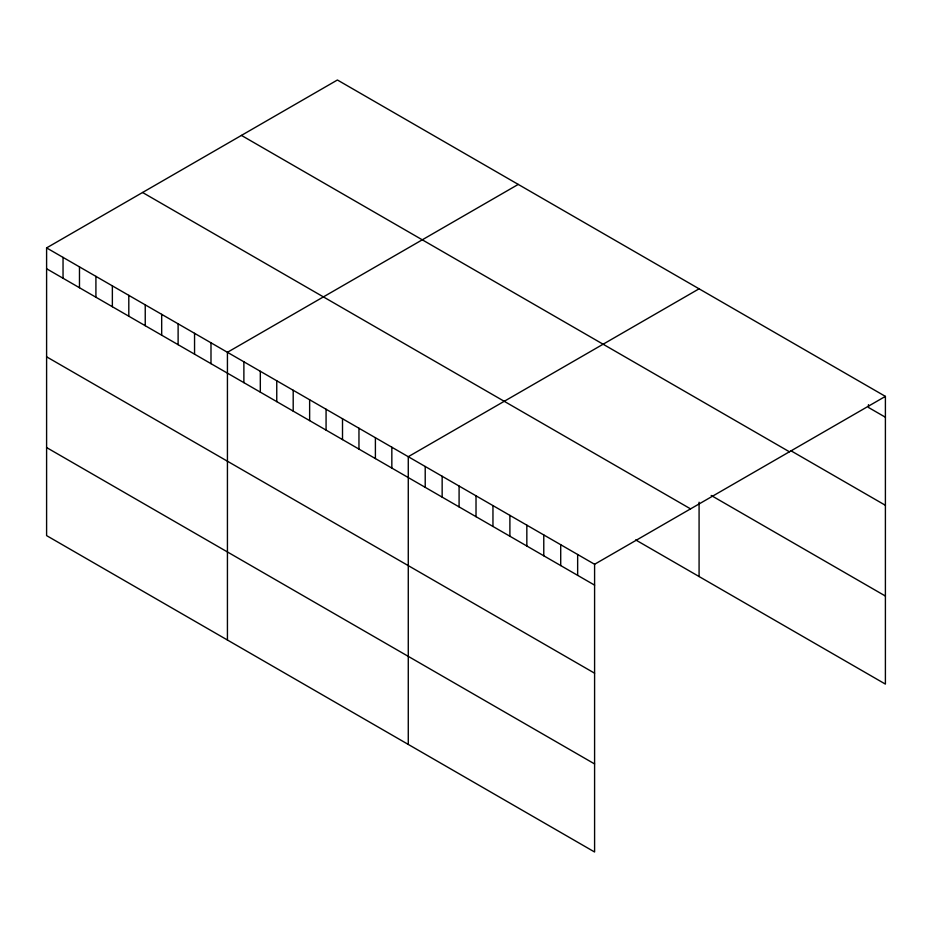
<?xml version="1.0" encoding="UTF-8"?>
<svg xmlns="http://www.w3.org/2000/svg" width="932" height="932" viewBox="0 0 932 932"><rect width="100%" height="100%" fill="white"/><g stroke="black" fill="none" stroke-linecap="round" stroke-linejoin="round"><path stroke-width="1.4" d="M46.6 247.9L594.593 564.279L594.593 851.999L46.6 535.62L46.6 247.9L337.407 80.001L885.4 396.38L885.4 684.1L635.671 539.919M518.25 184.408L227.431 352.308L227.431 640.028M699.082 288.815L408.274 456.703L408.274 744.435M594.593 564.279L885.4 396.38M885.4 417.233L868.461 407.459L868.461 404.674M791.035 450.82L885.4 505.295M241.446 135.408L789.427 451.787M711.186 495.451L885.4 596.037M142.573 192.493L690.554 508.872M46.6 268.754L594.593 585.133M46.6 356.816L594.593 673.195M46.6 447.558L594.593 763.937M699.082 502.232L699.082 576.535M577.654 554.493L577.654 575.347M560.715 544.719L560.715 565.573M543.775 534.945L543.775 555.798M526.836 525.159L526.836 546.012M509.897 515.384L509.897 536.238M492.958 505.598L492.958 526.452M476.019 495.824L476.019 516.678M459.092 486.05L459.092 506.903M442.152 476.264L442.152 497.117M425.213 466.489L425.213 487.343M391.836 447.22L391.836 468.074M375.398 437.725L375.398 458.579M358.96 428.231L358.96 449.084M342.51 418.736L342.51 439.601M326.072 409.253L326.072 430.106M309.634 399.758L309.634 420.612M293.196 390.263L293.196 411.117M276.757 380.78L276.757 401.634M260.319 371.286L260.319 392.139M243.881 361.791L243.881 382.644M210.993 342.813L210.993 363.666M194.555 333.318L194.555 354.172M178.117 323.823L178.117 344.689M161.679 314.34L161.679 335.194M145.241 304.846L145.241 325.699M128.802 295.351L128.802 316.204M112.364 285.868L112.364 306.721M95.914 276.373L95.914 297.226M79.476 266.878L79.476 287.732M63.038 257.383L63.038 278.249"/></g></svg>
